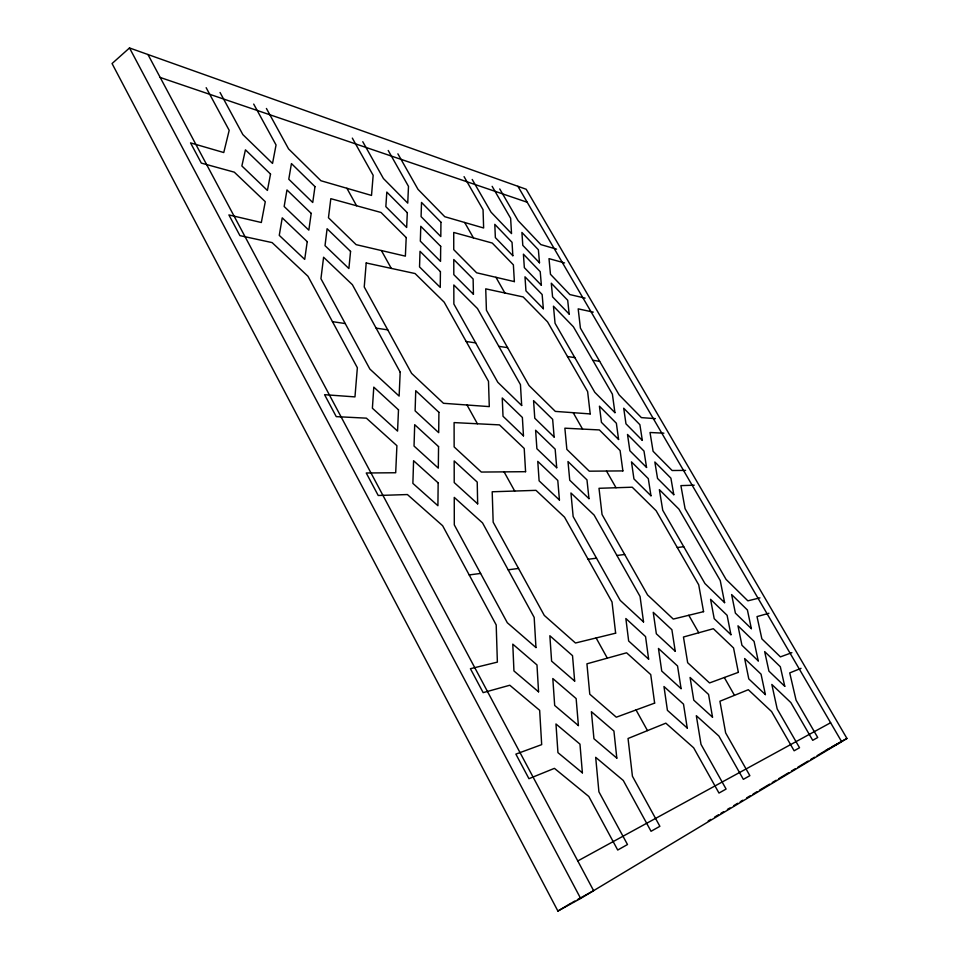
<?xml version="1.0" encoding="UTF-8"?>
<svg xmlns="http://www.w3.org/2000/svg" width="959" height="959" viewBox="0 0 959 959"><rect width="100%" height="100%" fill="white"/><g stroke="black" fill="none" stroke-linecap="round" stroke-linejoin="round"><path stroke-width="1.44" d="M129.513 47.95L112.059 63.546L557.898 911.05L580.651 898.451L846.941 738.454L526.191 189.259L129.513 47.95L580.651 898.451M557.898 911.05L571.192 903.09M708.221 820.94L710.787 819.406M714.635 817.104L718.471 814.802M721.036 813.268L723.589 811.722M727.437 809.42L730.003 807.886M733.839 805.584L737.687 803.282M740.24 801.748L742.805 800.214M746.653 797.912L750.489 795.61M753.055 794.076L756.891 791.762M759.456 790.228L769.705 784.09M772.259 782.556L776.107 780.254M778.66 778.72L788.909 772.57M791.475 771.036L795.311 768.734M797.876 767.2L808.125 761.062M810.679 759.528L814.527 757.214M817.092 755.68L829.331 748.344M831.525 747.037L846.941 738.454M826.059 750.31L841.63 741.643L517.908 186.31M572.439 902.395L574.921 901.016M577.414 899.638L593.621 890.671L147.962 54.519M577.774 860.954L830.614 722.738M801.041 668.327L789.736 672.906L796.078 700.178L817.715 737.507L812.705 740.324L790.875 702.599L771.827 684.45L777.186 708.953L799.53 747.744L794.136 750.777L771.587 711.566L748.32 689.713L719.921 701.233L725.651 732.904L749.866 775.675L743.345 779.343L718.89 736.044L696.318 715.69L701.005 744.352L726.095 789.053L718.986 793.057L693.645 747.78L665.834 723.17L628.049 738.49L632.425 776.227L659.876 826.31L651.041 831.285L623.278 780.47L595.683 757.322L598.907 791.798L627.486 844.531L617.716 850.034L588.814 796.485L554.422 768.351L528.948 778.684L515.87 754.122L541.679 744.628L539.653 710.307L509.792 685.241L483.156 692.638L470.413 668.711L497.373 662.118L496.199 624.932L442.626 525.712L407.395 494.544L378.218 495.491L366.242 472.991L395.695 472.751L396.906 445.683L366.386 418.16L336.249 416.638L324.574 394.688L354.962 396.894L357.359 367.753L307.947 276.24L272.116 242.603L239.918 235.626L228.901 214.936L261.327 222.512L265.283 201.69L234.296 172.164L201.306 163.09L190.553 142.891L223.759 152.541L229.189 130.34L206.161 87.701M791.894 652.659L780.422 656.879L761.866 638.862L757.011 616.589L768.926 613.269M759.948 597.877L747.852 600.825L726.059 579.392L685.074 508.678L680.902 485.626L694.22 485.194M469.203 574.932L480.603 573.434M508.162 569.814L518.531 568.447M588.119 559.289L596.51 558.186M616.937 555.489L624.669 554.47M677.294 547.553L683.731 546.702M685.589 470.401L672.115 470.509L653.091 451.269L650.022 432.497L663.892 433.192M655.405 418.639L641.391 417.621L619.082 394.832L580.411 328.122L578.181 308.858L593.273 312.119M332.473 321.661L345.228 323.555M376.12 328.134L387.76 329.86M466.194 341.5L475.688 342.902M498.824 346.343L507.599 347.637M567.476 356.52L574.825 357.611M592.794 360.284L599.639 361.303M585.11 298.129L569.874 294.569L550.466 274.274L549.004 258.642L564.575 262.934M556.544 249.16L540.84 244.593L518.1 220.63L499.735 188.947M160.201 77.475L527.186 202.241M492.135 186.322L510.632 218.292L511.531 233.588L491.044 212.179L472.2 179.453M464.06 176.648L483.048 209.673L483.636 227.99L444.772 216.71L418.004 189.343L397.889 153.824M464.659 222.476L473.446 237.88M495.935 277.295L504.89 292.986M573.194 412.694L582.545 429.081M606.496 471.037L616.026 487.735M688.802 615.282L698.775 632.76M724.309 677.51L734.474 695.323M388.227 150.491L408.486 186.37L407.743 203.128L383.432 178.542L362.766 141.704M352.325 138.108L373.159 175.329L371.517 195.432L320.941 180.748L288.563 148.897L266.41 108.475M346.894 188.288L356.58 205.765M381.406 250.551L391.296 268.4M467.009 404.998L477.414 423.77M504.074 471.864L514.695 491.044M596.126 637.951L607.323 658.162M636.033 709.948L647.481 730.614M253.703 104.087L276.048 144.977L272.536 163.438L242.867 134.608L220.043 92.484M438.155 482.88L437.915 505.705L412.885 483.396L413.581 460.728L438.155 482.88M438.551 446.594L438.311 468.112L414.036 446.055L414.696 424.693L438.551 446.594M438.91 412.322L438.695 432.653L415.115 410.86L415.738 390.697L438.91 412.322M440.421 271.637L440.253 287.412L419.539 266.926L420.018 251.306L440.421 271.637M440.696 246.343L440.529 261.363L420.33 241.153L420.785 226.288L440.696 246.343M440.948 222.236L440.804 236.561L421.085 216.614L421.516 202.445L440.948 222.236M398.5 409.841L397.553 431.082L372.392 408.222L373.794 387.148L398.5 409.841M400.191 372.188L399.124 396.079L369.874 369.059L320.941 278.709L323.591 257.252L352.385 284.703L400.191 372.188M406.208 237.556L405.369 256.149L356.125 244.641L328.457 217.765L330.819 198.681L381.023 212.478L406.208 237.556M407.311 212.718L406.652 227.475L385.842 206.653L386.813 192.076L407.311 212.718M366.206 262.97L364.24 286.957L411.603 373.375L443.478 403.295L489.282 406.616L488.491 381.322L444.185 302.181L415.079 273.543L366.206 262.97M350.562 251.402L348.884 268.532L325.017 245.66L327.103 228.745L350.562 251.402M307.216 241.656L304.71 259.398L279.261 235.363L282.234 217.837L307.216 241.656M311.207 213.377L308.834 230.148L284.152 206.497L286.969 189.954L311.207 213.377M314.984 186.633L312.742 202.505L288.779 179.225L291.44 163.569L314.984 186.633M270.522 174.058L267.417 190.445L241.872 165.967L245.444 149.832L270.522 174.058M654.637 703.115L616.313 717.2L589.773 694.196L586.932 663.82L626.587 652.803L650.741 674.585L654.637 703.115M738.358 672.343L709.54 682.94L687.663 662.717L683.455 637.016L713.352 628.708L733.551 647.96L738.358 672.343M615.642 633.18L575.472 643.01L544.28 615.414L493.166 522.164L492.195 491.775L535.985 490.349L564.527 517.153L612.022 601.988L615.642 633.18M703.57 611.662L673.278 619.082L647.577 594.94L602.048 514.515L599.003 488.299L632.233 487.208L656.124 510.715L698.715 584.81L703.57 611.662M525.58 471.696L481.334 472.056L454.146 446.93L454.098 422.595L499.471 424.885L524.213 448.452L525.58 471.696M622.882 470.905L589.282 471.181L566.853 449.387L564.875 428.193L599.399 429.932L620.101 450.55L622.882 470.905M590.217 413.916L555.333 411.399L529.032 385.518L486.417 310.225L485.733 288.839L523.158 296.942L547.553 321.864L587.627 391.584L590.217 413.916M514.372 281.61L476.623 272.788L453.751 249.664L453.727 232.462L492.267 243.059L513.377 264.84L514.372 281.61M582.389 772.846L557.946 752.647L555.968 723.985L579.967 744.136L582.389 772.846M538.562 691.823L513.94 670.952L512.789 644.16L536.98 664.935L538.562 691.823M578.409 725.579L554.686 705.476L552.816 678.54L576.143 698.572L578.409 725.579M616.817 758.125L593.945 738.742L591.403 711.698L613.916 731.022L616.817 758.125M535.961 647.553L507.311 622.739L454.302 524.885L454.254 497.397L482.533 522.907L534.175 617.416L535.961 647.553M574.669 681.106L551.605 661.123L549.855 635.757L572.523 655.656L574.669 681.106M687.231 728.013L667.416 710.343L663.976 686.524L683.503 704.134L687.231 728.013M477.666 503.859L454.218 482.557L454.182 460.931L477.222 482.089L477.666 503.859M648.632 659.145L628.66 641.008L625.855 618.531L645.551 636.596L648.632 659.145M681.082 688.634L661.734 671.048L658.461 648.452L677.545 665.966L681.082 688.634M712.525 717.188L693.777 700.166L690.072 677.462L708.569 694.448L712.525 717.188M643.537 621.947L620.185 600.37L573.146 516.541L570.941 492.986L594.112 515.067L640.049 596.438L643.537 621.947M675.244 651.245L656.34 633.779L653.235 612.322L671.887 629.727L675.244 651.245M559.433 500.035L539.114 480.843L537.771 461.375L557.79 480.459L559.433 500.035M765.39 694.592L748.787 678.912L744.64 658.533L761.05 674.165L765.39 694.592M523.47 435.865L503.019 416.266L502.24 397.985L522.379 417.465L523.47 435.865M556.723 467.74L536.896 448.74L535.613 430.243L555.153 449.136L556.723 467.74M588.982 498.656L569.742 480.219L567.992 461.543L586.968 479.872L588.982 498.656M730.938 634.714L714.203 618.675L710.571 599.327L727.102 615.306L730.938 634.714M758.221 660.871L741.942 645.263L737.986 625.819L754.074 641.367L758.221 660.871M784.762 686.308L768.926 671.132L764.659 651.593L780.314 666.721L784.762 686.308M521.672 405.489L497.793 382.281L453.871 304.027L453.823 284.979L477.462 308.522L520.449 384.631L521.672 405.489M554.134 437.028L534.774 418.22L533.564 400.634L552.648 419.323L554.134 437.028M724.608 602.66L704.973 583.575L662.741 510.248L659.372 489.653L678.912 509.109L720.245 580.543L724.608 602.66M751.365 628.66L735.397 613.137L731.621 594.556L747.409 610.008L751.365 628.66M650.969 495.767L633.935 478.925L631.478 461.866L648.296 478.625L650.969 495.767M473.434 294.269L453.811 274.646L453.775 259.517L473.123 278.997L473.434 294.269M618.591 439.486L601.437 422.332L599.435 406.184L616.361 423.243L618.591 439.486M646.558 467.453L629.871 450.766L627.51 434.463L643.992 451.066L646.558 467.453M673.793 494.7L657.538 478.445L654.853 461.998L670.904 478.169L673.793 494.7M614.923 412.658L594.808 392.315L555.057 323.291L553.451 306.185L573.41 326.791L612.381 394.137L614.923 412.658M642.326 440.385L625.975 423.83L623.71 408.234L639.881 424.693L642.326 440.385M543.345 308.726L525.952 290.889L524.981 276.815L542.147 294.533L543.345 308.726M512.837 255.717L495.359 237.604L494.796 224.346L512.046 242.327L512.837 255.717M541.367 285.267L524.345 267.633L523.41 254.159L540.229 271.673L541.367 285.267M569.167 314.061L552.576 296.87L551.293 283.205L567.692 300.275L569.167 314.061M539.485 262.802L522.799 245.36L521.912 232.45L538.383 249.772L539.485 262.802"/></g></svg>
